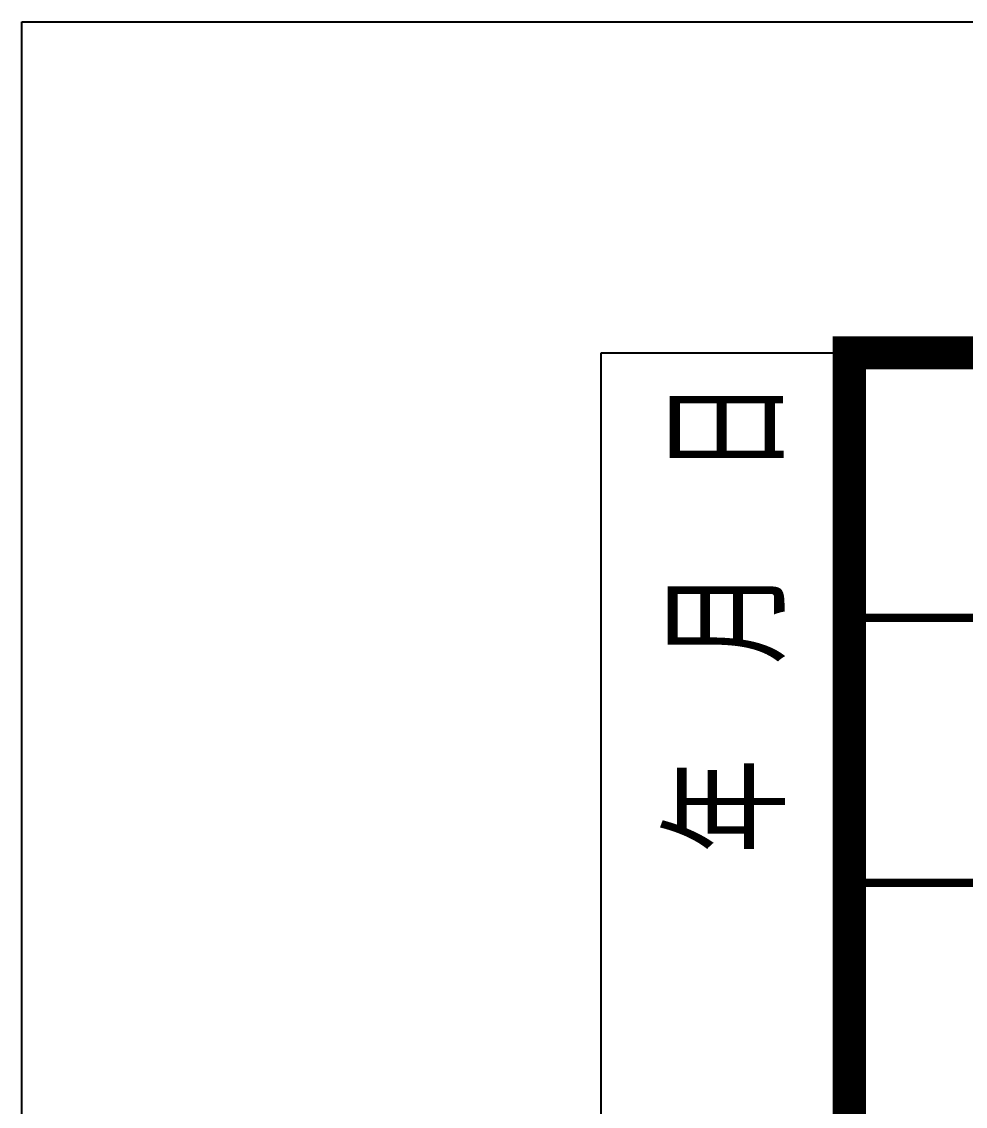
# Model space of a CAD drawing. Extents: x 2430613 to 2739493, y -1540945 to -971137.
# Drawn here: x 2620593 to 2623444, y -1207290 to -1204015 of the extents above; entities that cross this region are included whole.
import ezdxf

# ---------------------------------------------------------------- set-up
doc = ezdxf.new("R2010")
doc.units = 0
doc.header["$LTSCALE"] = 1000
doc.header["$MEASUREMENT"] = 0
doc.layers.get('0').update_dxf_attribs({"linetype": 'CONTINUOUS'})
doc.layers.add('0S-图框文字', color=51, linetype='CONTINUOUS', lineweight=18)
for name, color, linetype in [('T-TK', 157, 'CONTINUOUS'), ('图层1', 165, 'CONTINUOUS'), ('照明平面标注层', 111, 'CONTINUOUS')]:
    doc.layers.add(name, color=color, linetype=linetype)
doc.styles.add('TK2-TY', font='', dxfattribs={"width": 0.8})
doc.styles.get('TK2-TY').set_extended_font_data('NSimSun')

# ---------------------------------------------------------------- blocks, each defined once
blk = doc.blocks.new('BW-23285093', base_point=(-256155.5, 346264.4, -14645342.6))
at = {"layer": '0S-图框文字'}
blk.add_lwpolyline([(-256101.6, 370164.2), (-255351.6, 370164.2), (-255351.6, 346264.4), (-256101.6, 346264.4)], close=True, dxfattribs=at)
blk = doc.blocks.new('A0-DWF')
at = {"layer": 'T-TK'}
for p, q in [((0, -84100), (0, 0)), ((0, 0), (118900, 0)), ((1750, -24900), (1750, -1000)), ((1750, -1000), (2500, -1000))]:
    blk.add_line(p, q, dxfattribs=at)
at = {"layer": 'T-TK', "const_width": 100}
blk.add_lwpolyline([(2500, -83100), (117900, -83100), (117900, -1000), (2500, -1000)], close=True, dxfattribs=at)
at = {"layer": '图层1', "linetype": 'Continuous'}
for p in [(9000, -1000), (2500, -21700)]:
    blk.add_line(p, (2500, -1000), dxfattribs=at)
at = {"layer": '图层1', "linetype": 'Continuous', "const_width": 25}
for points in [[(10500, -1800), (2500, -1800)], [(10500, -2600), (2500, -2600)]]:
    blk.add_lwpolyline(points, dxfattribs=at)
blk.add_blockref('BW-23285093', (1696.2, -24900, -14645342.6))
at = {"layer": 'T-TK', "style": 'TK2-TY', "width": 0.7}
blk.add_text('年  月  日', height=300, rotation=90, dxfattribs=at).set_placement((2273.5, -2512.5))

msp = doc.modelspace()

# ---------------------------------------------------------------- block references
at = {"layer": '照明平面标注层'}
msp.add_blockref('A0-DWF', (2620593.302, -1204014.589), dxfattribs=at)

doc.saveas('drawing.dxf')
